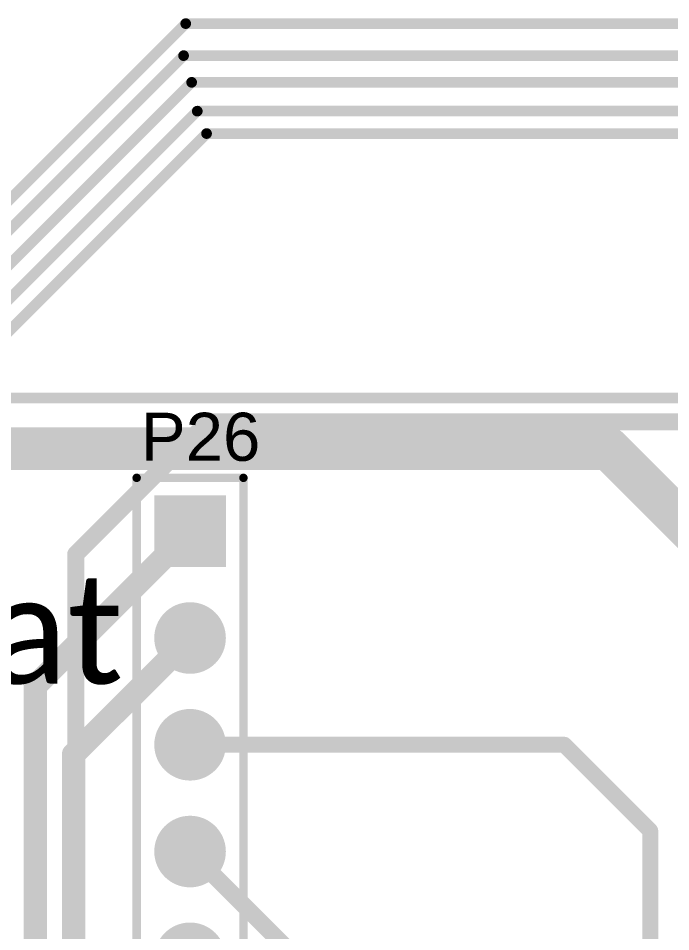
# Model space of a CAD drawing. Header units: millimetres. Extents: x -0.15 to 3.79, y -0.54 to 3.26.
# Drawn here: x 0.851 to 1.462, y 1.05 to 1.906 of the extents above; entities that cross this region are included whole.
import ezdxf

# ---------------------------------------------------------------- set-up
doc = ezdxf.new("R2010")
doc.units = ezdxf.units.MM
doc.header["$MEASUREMENT"] = 0
for name, color, linetype in [('BottomLayer', 5, 'Continuous'), ('BottomSolder', 6, 'Continuous'), ('MultiLayer', 9, 'Continuous'), ('PadHoleLayer', 156, 'Continuous'), ('TopLayer', 1, 'Continuous'), ('TopOverlay', 2, 'Continuous'), ('TopSolder', 216, 'Continuous')]:
    doc.layers.add(name, color=color, linetype=linetype)
doc.styles.add('Arial', font='arial.ttf', dxfattribs={"height": 0.2})
doc.styles.add('Calibri', font='calibriz.ttf', dxfattribs={"height": 0.2})

# ---------------------------------------------------------------- blocks, each defined once
blk = doc.blocks.new('HDR1X6__105')
at = {"layer": 'BottomLayer'}
blk.add_hatch(color=5, dxfattribs=at).paths.add_polyline_path([(-0.02953, 0.02953), (0.02953, 0.02953), (0.02953, -0.02953), (-0.02953, -0.02953)])
h = blk.add_hatch(color=5, dxfattribs=at)
edge = h.paths.add_edge_path()
edge.add_arc((0.1, 0), 0.02953, 0, 360)
h = blk.add_hatch(color=5, dxfattribs=at)
edge = h.paths.add_edge_path()
edge.add_arc((0.2, 0), 0.02953, 0, 360)
h = blk.add_hatch(color=5, dxfattribs=at)
edge = h.paths.add_edge_path()
edge.add_arc((0.3, 0), 0.02953, 0, 360)
h = blk.add_hatch(color=5, dxfattribs=at)
edge = h.paths.add_edge_path()
edge.add_arc((0.4, 0), 0.02953, 0, 360)
h = blk.add_hatch(color=5, dxfattribs=at)
edge = h.paths.add_edge_path()
edge.add_arc((0.5, 0), 0.02953, 0, 360)
at = {"layer": 'BottomSolder'}
blk.add_hatch(color=6, dxfattribs=at).paths.add_polyline_path([(-0.03353, 0.03353), (0.03353, 0.03353), (0.03353, -0.03353), (-0.03353, -0.03353)])
h = blk.add_hatch(color=6, dxfattribs=at)
edge = h.paths.add_edge_path()
edge.add_arc((0.1, 0), 0.03353, 0, 360)
h = blk.add_hatch(color=6, dxfattribs=at)
edge = h.paths.add_edge_path()
edge.add_arc((0.2, 0), 0.03353, 0, 360)
h = blk.add_hatch(color=6, dxfattribs=at)
edge = h.paths.add_edge_path()
edge.add_arc((0.3, 0), 0.03353, 0, 360)
h = blk.add_hatch(color=6, dxfattribs=at)
edge = h.paths.add_edge_path()
edge.add_arc((0.4, 0), 0.03353, 0, 360)
h = blk.add_hatch(color=6, dxfattribs=at)
edge = h.paths.add_edge_path()
edge.add_arc((0.5, 0), 0.03353, 0, 360)
at = {"layer": 'MultiLayer'}
blk.add_hatch(color=9, dxfattribs=at).paths.add_polyline_path([(-0.02953, 0.02953), (0.02953, 0.02953), (0.02953, -0.02953), (-0.02953, -0.02953)])
h = blk.add_hatch(color=9, dxfattribs=at)
edge = h.paths.add_edge_path()
edge.add_arc((0.1, 0), 0.02953, 0, 360)
h = blk.add_hatch(color=9, dxfattribs=at)
edge = h.paths.add_edge_path()
edge.add_arc((0.2, 0), 0.02953, 0, 360)
h = blk.add_hatch(color=9, dxfattribs=at)
edge = h.paths.add_edge_path()
edge.add_arc((0.3, 0), 0.02953, 0, 360)
h = blk.add_hatch(color=9, dxfattribs=at)
edge = h.paths.add_edge_path()
edge.add_arc((0.4, 0), 0.02953, 0, 360)
h = blk.add_hatch(color=9, dxfattribs=at)
edge = h.paths.add_edge_path()
edge.add_arc((0.5, 0), 0.02953, 0, 360)
at = {"layer": 'PadHoleLayer'}
h = blk.add_hatch(color=156, dxfattribs=at)
edge = h.paths.add_edge_path()
edge.add_arc((0, 0), 0.01772, 0, 360)
h = blk.add_hatch(color=156, dxfattribs=at)
edge = h.paths.add_edge_path()
edge.add_arc((0.1, 0), 0.01772, 0, 360)
h = blk.add_hatch(color=156, dxfattribs=at)
edge = h.paths.add_edge_path()
edge.add_arc((0.2, 0), 0.01772, 0, 360)
h = blk.add_hatch(color=156, dxfattribs=at)
edge = h.paths.add_edge_path()
edge.add_arc((0.3, 0), 0.01772, 0, 360)
h = blk.add_hatch(color=156, dxfattribs=at)
edge = h.paths.add_edge_path()
edge.add_arc((0.4, 0), 0.01772, 0, 360)
h = blk.add_hatch(color=156, dxfattribs=at)
edge = h.paths.add_edge_path()
edge.add_arc((0.5, 0), 0.01772, 0, 360)
at = {"layer": 'TopLayer'}
blk.add_hatch(color=1, dxfattribs=at).paths.add_polyline_path([(-0.02953, 0.02953), (0.02953, 0.02953), (0.02953, -0.02953), (-0.02953, -0.02953)])
h = blk.add_hatch(color=1, dxfattribs=at)
edge = h.paths.add_edge_path()
edge.add_arc((0.1, 0), 0.02953, 0, 360)
h = blk.add_hatch(color=1, dxfattribs=at)
edge = h.paths.add_edge_path()
edge.add_arc((0.2, 0), 0.02953, 0, 360)
h = blk.add_hatch(color=1, dxfattribs=at)
edge = h.paths.add_edge_path()
edge.add_arc((0.3, 0), 0.02953, 0, 360)
h = blk.add_hatch(color=1, dxfattribs=at)
edge = h.paths.add_edge_path()
edge.add_arc((0.4, 0), 0.02953, 0, 360)
h = blk.add_hatch(color=1, dxfattribs=at)
edge = h.paths.add_edge_path()
edge.add_arc((0.5, 0), 0.02953, 0, 360)
at = {"layer": 'TopSolder'}
blk.add_hatch(color=216, dxfattribs=at).paths.add_polyline_path([(-0.03353, 0.03353), (0.03353, 0.03353), (0.03353, -0.03353), (-0.03353, -0.03353)])
h = blk.add_hatch(color=216, dxfattribs=at)
edge = h.paths.add_edge_path()
edge.add_arc((0.1, 0), 0.03353, 0, 360)
h = blk.add_hatch(color=216, dxfattribs=at)
edge = h.paths.add_edge_path()
edge.add_arc((0.2, 0), 0.03353, 0, 360)
h = blk.add_hatch(color=216, dxfattribs=at)
edge = h.paths.add_edge_path()
edge.add_arc((0.3, 0), 0.03353, 0, 360)
h = blk.add_hatch(color=216, dxfattribs=at)
edge = h.paths.add_edge_path()
edge.add_arc((0.4, 0), 0.03353, 0, 360)
h = blk.add_hatch(color=216, dxfattribs=at)
edge = h.paths.add_edge_path()
edge.add_arc((0.5, 0), 0.03353, 0, 360)
at = {"layer": 'TopOverlay', "const_width": 0.00787}
for points in [[(0.55, 0.05), (-0.05, 0.05)], [(-0.05, -0.05), (-0.05, 0.05)], [(0.55, -0.05), (0.55, 0.05)], [(0.55, -0.05), (-0.05, -0.05)]]:
    blk.add_lwpolyline(points, dxfattribs=at)
at = {"layer": 'TopOverlay', "const_width": 0.00394}
for points in [[(-0.05197, 0.05, 1), (-0.04803, 0.05, 1)], [(-0.05197, 0.05, 1), (-0.04803, 0.05, 1)], [(0.54803, 0.05, 1), (0.55197, 0.05, 1)], [(0.54803, 0.05, 1), (0.55197, 0.05, 1)], [(-0.05197, -0.05, 1), (-0.04803, -0.05, 1)], [(-0.05197, -0.05, 1), (-0.04803, -0.05, 1)], [(0.54803, -0.05, 1), (0.55197, -0.05, 1)], [(0.54803, -0.05, 1), (0.55197, -0.05, 1)]]:
    blk.add_lwpolyline(points, format="xyb", close=True, dxfattribs=at)

msp = doc.modelspace()

# ---------------------------------------------------------------- linework, layer by layer
at = {"layer": 'BottomLayer'}
for points, const_width in [([(0.785, 1.503), (1.404, 1.503)], 0.04), ([(1.404, 1.503), (1.5818, 1.3252)], 0.04), ([(0.86711, 1.2806), (1.01206, 1.42554)], 0.022), ([(0.903, 1.21649), (1.01206, 1.32554)], 0.022), ([(0.86711, 0.38989), (0.86711, 1.2806)], 0.022), ([(0.903, 0.40724), (0.903, 1.21649)], 0.022)]:
    msp.add_lwpolyline(points, dxfattribs=dict(at, const_width=const_width))
for points, const_width in [([(1.394, 1.503, 1), (1.414, 1.503, 1)], 0.02), ([(1.394, 1.503, 1), (1.414, 1.503, 1)], 0.02), ([(1.00656, 1.42554, 1), (1.01756, 1.42554, 1)], 0.011), ([(1.00656, 1.32554, 1), (1.01756, 1.32554, 1)], 0.011), ([(0.86161, 1.2806, 1), (0.87261, 1.2806, 1)], 0.011), ([(0.86161, 1.2806, 1), (0.87261, 1.2806, 1)], 0.011), ([(0.8975, 1.21649, 1), (0.9085, 1.21649, 1)], 0.011), ([(0.8975, 1.21649, 1), (0.9085, 1.21649, 1)], 0.011)]:
    msp.add_lwpolyline(points, format="xyb", close=True, dxfattribs=dict(at, const_width=const_width))
at = {"layer": 'TopLayer'}
for points, const_width in [([(0.256, 1.149), (1.008, 1.901)], 0.01), ([(1.008, 1.901), (1.89131, 1.901)], 0.01), ([(0.277, 1.142), (1.006, 1.871)], 0.01), ([(1.006, 1.871), (1.942, 1.871)], 0.01), ([(0.3, 1.13247), (1.01353, 1.846)], 0.01), ([(1.01353, 1.846), (1.991, 1.846)], 0.01), ([(0.33, 1.13017), (1.01883, 1.819)], 0.01), ([(1.01883, 1.819), (2.2863, 1.819)], 0.01), ([(0.347, 1.11747), (1.02753, 1.798)], 0.01), ([(1.02753, 1.798), (2.295, 1.798)], 0.01), ([(0.84122, 1.55022), (2.33022, 1.55022)], 0.01), ([(0.905, 1.404), (1.029, 1.528)], 0.016), ([(1.029, 1.528), (2.342, 1.528)], 0.016), ([(0.905, 0.851), (0.905, 1.404)], 0.016), ([(1.01206, 1.22554), (1.36246, 1.22554)], 0.015), ([(1.36246, 1.22554), (1.443, 1.145)], 0.015), ([(1.443, 0.491), (1.443, 1.145)], 0.015), ([(1.01206, 1.12554), (1.112, 1.0256)], 0.016)]:
    msp.add_lwpolyline(points, dxfattribs=dict(at, const_width=const_width))
for points, const_width in [([(1.0055, 1.901, 1), (1.0105, 1.901, 1)], 0.005), ([(1.0055, 1.901, 1), (1.0105, 1.901, 1)], 0.005), ([(1.0035, 1.871, 1), (1.0085, 1.871, 1)], 0.005), ([(1.0035, 1.871, 1), (1.0085, 1.871, 1)], 0.005), ([(1.01103, 1.846, 1), (1.01603, 1.846, 1)], 0.005), ([(1.01103, 1.846, 1), (1.01603, 1.846, 1)], 0.005), ([(1.01633, 1.819, 1), (1.02133, 1.819, 1)], 0.005), ([(1.01633, 1.819, 1), (1.02133, 1.819, 1)], 0.005), ([(1.02503, 1.798, 1), (1.03003, 1.798, 1)], 0.005), ([(1.02503, 1.798, 1), (1.03003, 1.798, 1)], 0.005), ([(1.025, 1.528, 1), (1.033, 1.528, 1)], 0.008), ([(1.025, 1.528, 1), (1.033, 1.528, 1)], 0.008), ([(0.901, 1.404, 1), (0.909, 1.404, 1)], 0.008), ([(0.901, 1.404, 1), (0.909, 1.404, 1)], 0.008), ([(1.00831, 1.22554, 1), (1.01581, 1.22554, 1)], 0.0075), ([(1.35871, 1.22554, 1), (1.36621, 1.22554, 1)], 0.0075), ([(1.35871, 1.22554, 1), (1.36621, 1.22554, 1)], 0.0075), ([(1.43925, 1.145, 1), (1.44675, 1.145, 1)], 0.0075), ([(1.43925, 1.145, 1), (1.44675, 1.145, 1)], 0.0075), ([(1.00806, 1.12554, 1), (1.01606, 1.12554, 1)], 0.008)]:
    msp.add_lwpolyline(points, format="xyb", close=True, dxfattribs=dict(at, const_width=const_width))

# ---------------------------------------------------------------- block references
at = {"rotation": 270}
msp.add_blockref('HDR1X6__105', (1.01206, 1.42554), dxfattribs=at)

# ---------------------------------------------------------------- texts
at = {"layer": 'TopOverlay', "style": 'Arial'}
msp.add_text('P26', height=0.045, dxfattribs=at).set_placement((0.96602, 1.49151))
at = {"layer": 'TopOverlay', "style": 'Calibri'}
msp.add_text('Thermostat', height=0.1, rotation=360, dxfattribs=at).set_placement((0.213, 1.28288))

doc.saveas('drawing.dxf')
